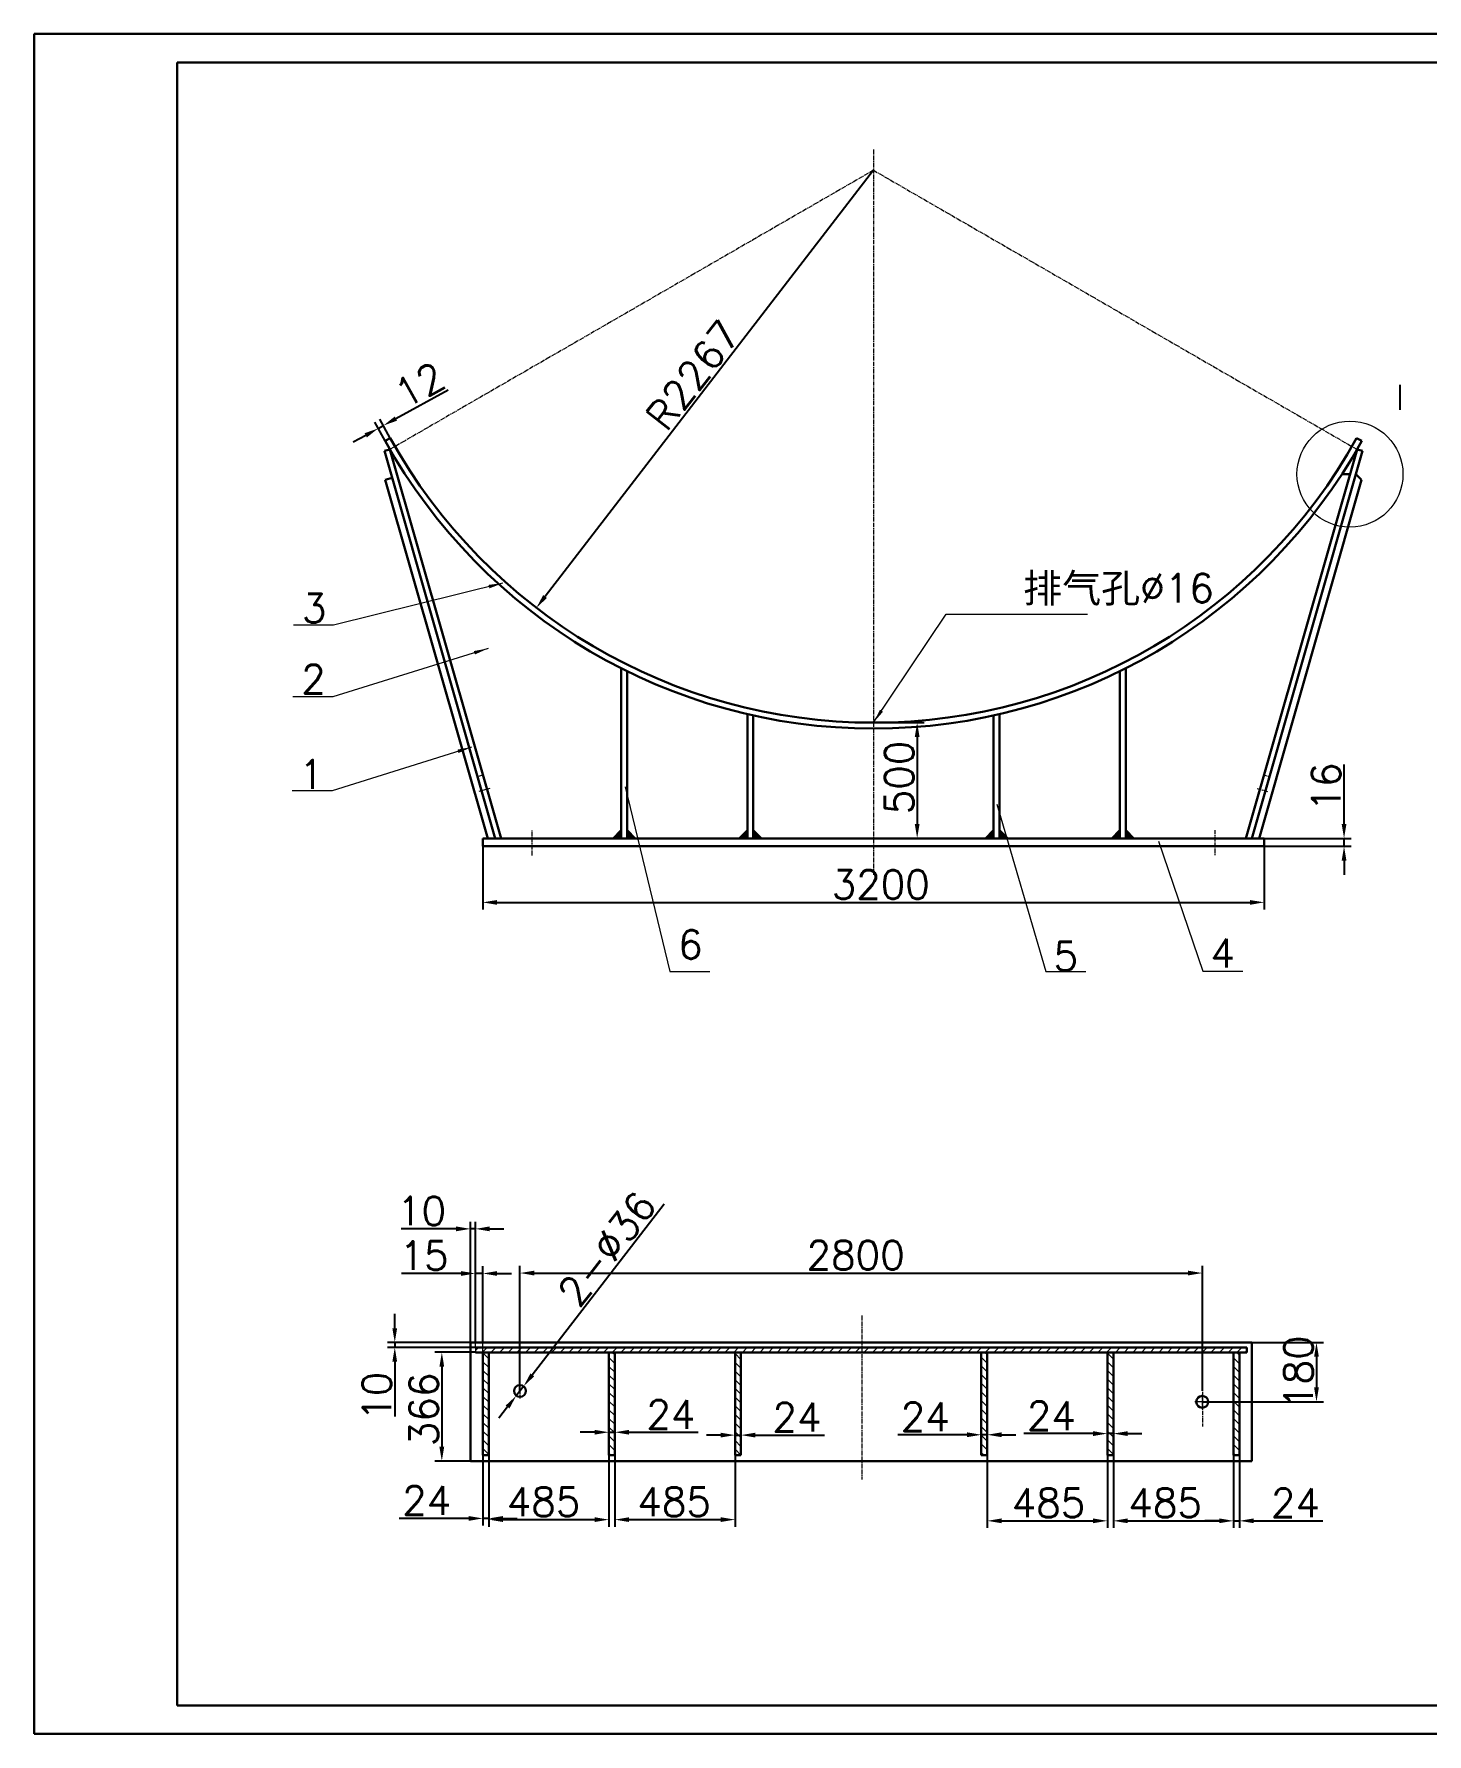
# Model space of a CAD drawing. Header units: millimetres. Extents: x 0 to 6120, y 0 to 841.
# Drawn here: x 5700 to 5943.4, y 0 to 297 of the extents above; entities that cross this region are included whole.
import ezdxf

# ---------------------------------------------------------------- set-up
doc = ezdxf.new("R2010")
doc.units = ezdxf.units.MM
doc.header["$PDSIZE"] = -5
doc.linetypes.add('CENTER2', pattern=[1.125, 0.75, -0.125, 0.125, -0.125])
for name, color, linetype, lineweight in [('尺寸线', 3, 'Continuous', 15), ('文字层', 7, 'Continuous', 15), ('粗实线', 7, 'Continuous', 30), ('细实线', 7, 'Continuous', 15), ('细点划线', 1, 'CENTER2', 18)]:
    doc.layers.add(name, color=color, linetype=linetype, lineweight=lineweight)
doc.styles.get("Standard").update_dxf_attribs({"font": 'txt.shx', "bigfont": 'gbcbig.shx'})
doc.dimstyles.new('ISO-25$0', dxfattribs={"dimtxt": 5, "dimasz": 2.5, "dimexe": 1.25, "dimexo": 0, "dimtad": 1, "dimdec": 0, "dimdsep": 46, "dimtxsty": 'Standard', "dimcen": 2.5, "dimdle": 5, "dimadec": 0, "dimazin": 0, "dimtfac": 1, "dimtdec": 0, "dimtmove": 0, "dimatfit": 2, "dimfxl": 0, "dimtolj": 1, "dimarcsym": 0})
doc.dimstyles.new('ISO-25$3', dxfattribs={"dimtxt": 5, "dimasz": 2.5, "dimexe": 1.25, "dimexo": 0, "dimtad": 1, "dimdec": 0, "dimdsep": 46, "dimtxsty": 'Standard', "dimcen": 2.5, "dimdle": 5, "dimadec": 0, "dimazin": 0, "dimtfac": 1, "dimtdec": 0, "dimtmove": 0, "dimatfit": 2, "dimfxl": 0, "dimtolj": 1, "dimarcsym": 0})
doc.dimstyles.new('ISO-25$4', dxfattribs={"dimtxt": 5, "dimasz": 2.5, "dimexe": 0.5, "dimexo": 0, "dimtad": 1, "dimdec": 0, "dimdsep": 46, "dimtxsty": 'Standard', "dimcen": 2.5, "dimdle": 5, "dimadec": 0, "dimazin": 0, "dimtfac": 1, "dimtdec": 0, "dimtmove": 0, "dimatfit": 2, "dimfxl": 0, "dimtolj": 1, "dimarcsym": 0})

# ---------------------------------------------------------------- blocks, each defined once
blk = doc.blocks.new('*X294')
at = {"layer": '尺寸线'}
for points in [[(5928.46, 158.97), (5929.29, 158.97), (5928.87, 156.47)], [(5928.46, 152.59), (5929.29, 152.59), (5928.87, 155.09)]]:
    blk.add_hatch(color=0, dxfattribs=at).paths.add_polyline_path(points, flags=0)
at = {"layer": '尺寸线', "color": 0, "lineweight": -2}
for p, q in [((5928.87, 158.97), (5928.87, 169.39)), ((5914.92, 156.47), (5930.12, 156.47)), ((5914.92, 155.09), (5930.12, 155.09)), ((5928.87, 155.09), (5928.87, 156.47)), ((5928.87, 152.59), (5928.87, 150.09))]:
    blk.add_line(p, q, dxfattribs=at)
at = {"layer": '尺寸线', "color": 0, "insert": (5925.75, 165.43), "char_height": 5, "width": 22.1429, "attachment_point": 5, "rotation": 90}
blk.add_mtext('16', dxfattribs=at)
blk = doc.blocks.new('*X295')
at = {"layer": '尺寸线'}
blk.add_hatch(color=0, dxfattribs=at).paths.add_polyline_path([(5788.96, 198.98), (5789.62, 198.47), (5787.76, 196.74)], flags=0)
at = {"layer": '尺寸线', "color": 0, "lineweight": -2}
blk.add_line((5846.66, 273.2), (5789.29, 198.72), dxfattribs=at)
at = {"layer": '尺寸线', "color": 0, "insert": (5815.15, 237.41), "char_height": 5, "width": 67.1429, "attachment_point": 5, "rotation": 52.3909}
blk.add_mtext('R2267', dxfattribs=at)
blk = doc.blocks.new('*X296')
at = {"layer": '细实线', "linetype": 'Continuous'}
blk.add_hatch(color=0, dxfattribs=at).paths.add_polyline_path([(5846.66, 176.69), (5847.79, 178.94), (5848.31, 178.59)], flags=0)
at = {"layer": '细实线', "color": 0, "linetype": 'Continuous'}
for p, q in [((5846.66, 176.69), (5859.37, 195.66)), ((5859.37, 195.66), (5884.05, 195.66))]:
    blk.add_line(p, q, dxfattribs=at)
at = {"layer": '细实线', "color": 0}
blk.add_line((5884.05, 195.66), (5884.05, 195.66), dxfattribs=at)
blk = doc.blocks.new('*X297')
at = {"layer": '尺寸线'}
for points in [[(5780.9, 145.7), (5780.9, 144.87), (5778.4, 145.29)], [(5912.42, 145.7), (5912.42, 144.87), (5914.92, 145.29)]]:
    blk.add_hatch(color=0, dxfattribs=at).paths.add_polyline_path(points, flags=0)
at = {"layer": '尺寸线', "color": 0, "lineweight": -2}
for p, q in [((5778.4, 155.09), (5778.4, 144.04)), ((5914.92, 155.09), (5914.92, 144.04)), ((5780.9, 145.29), (5912.42, 145.29))]:
    blk.add_line(p, q, dxfattribs=at)
at = {"layer": '尺寸线', "color": 0, "insert": (5847.93, 148.41), "char_height": 5, "width": 52.8571, "attachment_point": 5}
blk.add_mtext('3200', dxfattribs=at)
blk = doc.blocks.new('*X298')
at = {"layer": '尺寸线'}
for points in [[(5763.02, 230.17), (5763.43, 229.44), (5761.04, 228.6)], [(5757.74, 227.25), (5758.15, 226.52), (5760.13, 228.09)]]:
    blk.add_hatch(color=0, dxfattribs=at).paths.add_polyline_path(points, flags=0)
at = {"layer": '尺寸线', "color": 0, "lineweight": -2}
for p, q in [((5763.23, 229.81), (5772.34, 234.86)), ((5761.35, 225.9), (5759.53, 229.19)), ((5762.25, 226.41), (5760.43, 229.69)), ((5757.95, 226.88), (5755.76, 225.67)), ((5760.13, 228.09), (5761.04, 228.6))]:
    blk.add_line(p, q, dxfattribs=at)
at = {"layer": '尺寸线', "color": 0, "insert": (5767.36, 235.67), "char_height": 5, "width": 22.1429, "attachment_point": 5, "rotation": 29}
blk.add_mtext('12', dxfattribs=at)
blk = doc.blocks.new('*X299')
at = {"layer": '细实线', "linetype": 'Continuous'}
blk.add_hatch(color=0, dxfattribs=at).paths.add_polyline_path([(5779.33, 189.65), (5777.04, 188.6), (5776.85, 189.2)], flags=0)
at = {"layer": '细实线', "color": 0, "linetype": 'Continuous'}
for p, q in [((5779.33, 189.65), (5752.21, 181.18)), ((5752.21, 181.18), (5745.21, 181.18))]:
    blk.add_line(p, q, dxfattribs=at)
at = {"layer": '细实线', "color": 0}
blk.add_line((5745.21, 181.18), (5745.21, 181.18), dxfattribs=at)
blk = doc.blocks.new('*X300')
at = {"layer": '细实线', "linetype": 'Continuous'}
blk.add_hatch(color=0, dxfattribs=at).paths.add_polyline_path([(5781.92, 201.06), (5779.56, 200.15), (5779.41, 200.76)], flags=0)
at = {"layer": '细实线', "color": 0, "linetype": 'Continuous'}
for p, q in [((5781.92, 201.06), (5752.33, 193.72)), ((5752.33, 193.72), (5745.33, 193.72))]:
    blk.add_line(p, q, dxfattribs=at)
at = {"layer": '细实线', "color": 0}
blk.add_line((5745.33, 193.72), (5745.33, 193.72), dxfattribs=at)
blk = doc.blocks.new('*X301')
at = {"layer": '细实线', "linetype": 'Continuous'}
blk.add_hatch(color=0, dxfattribs=at).paths.add_polyline_path([(5776.46, 172.43), (5774.17, 171.38), (5773.98, 171.98)], flags=0)
at = {"layer": '细实线', "color": 0, "linetype": 'Continuous'}
for p, q in [((5776.46, 172.43), (5752.09, 164.8)), ((5752.09, 164.8), (5745.09, 164.8))]:
    blk.add_line(p, q, dxfattribs=at)
at = {"layer": '细实线', "color": 0}
blk.add_line((5745.09, 164.8), (5745.09, 164.8), dxfattribs=at)
blk = doc.blocks.new('*X302')
at = {"layer": '尺寸线'}
for points in [[(5853.88, 174.19), (5854.71, 174.19), (5854.29, 176.69)], [(5853.88, 158.97), (5854.71, 158.97), (5854.29, 156.47)]]:
    blk.add_hatch(color=0, dxfattribs=at).paths.add_polyline_path(points, flags=0)
at = {"layer": '尺寸线', "color": 0, "lineweight": -2}
for p, q in [((5846.66, 176.69), (5855.54, 176.69)), ((5854.29, 174.19), (5854.29, 158.97)), ((5846.66, 156.47), (5855.54, 156.47))]:
    blk.add_line(p, q, dxfattribs=at)
at = {"layer": '尺寸线', "color": 0, "insert": (5851.17, 167.11), "char_height": 5, "width": 38.5714, "attachment_point": 5, "rotation": 90}
blk.add_mtext('500', dxfattribs=at)
blk = doc.blocks.new('*X303')
at = {"layer": '细实线'}
for p, q in [((5803.29, 165.45), (5811.06, 133.24)), ((5811.06, 133.24), (5818.06, 133.24))]:
    blk.add_line(p, q, dxfattribs=at)
blk = doc.blocks.new('*X304')
at = {"layer": '细实线'}
for p, q in [((5868.21, 162.45), (5876.75, 133.24)), ((5876.75, 133.24), (5883.75, 133.24))]:
    blk.add_line(p, q, dxfattribs=at)
blk = doc.blocks.new('*X305')
at = {"layer": '细实线'}
for p, q in [((5896.45, 155.99), (5904.18, 133.29)), ((5904.18, 133.29), (5911.18, 133.29))]:
    blk.add_line(p, q, dxfattribs=at)
blk = doc.blocks.new('*X308')
at = {"layer": '尺寸线'}
for points in [[(5891.07, 37.66), (5891.07, 36.83), (5888.57, 37.24)], [(5907.06, 37.66), (5907.06, 36.83), (5909.56, 37.24)]]:
    blk.add_hatch(color=0, dxfattribs=at).paths.add_polyline_path(points, flags=0)
at = {"layer": '尺寸线', "color": 0, "lineweight": -2}
for p, q in [((5888.57, 48.7), (5888.57, 35.99)), ((5909.56, 49.04), (5909.56, 35.99)), ((5891.07, 37.24), (5907.06, 37.24))]:
    blk.add_line(p, q, dxfattribs=at)
at = {"layer": '尺寸线', "color": 0, "insert": (5897.61, 40.37), "char_height": 5, "width": 38.5714, "attachment_point": 5}
blk.add_mtext('485', dxfattribs=at)
blk = doc.blocks.new('*X309')
at = {"layer": '尺寸线'}
for points in [[(5770.83, 64.18), (5771.66, 64.18), (5771.25, 66.68)], [(5770.83, 50.17), (5771.66, 50.17), (5771.25, 47.67)]]:
    blk.add_hatch(color=0, dxfattribs=at).paths.add_polyline_path(points, flags=0)
at = {"layer": '尺寸线', "color": 0, "lineweight": -2}
for p, q in [((5777.11, 66.68), (5770, 66.68)), ((5771.25, 64.18), (5771.25, 50.17)), ((5776.25, 47.67), (5770, 47.67))]:
    blk.add_line(p, q, dxfattribs=at)
at = {"layer": '尺寸线', "color": 0, "insert": (5768.12, 56.71), "char_height": 5, "width": 38.5714, "attachment_point": 5, "rotation": 90}
blk.add_mtext('366', dxfattribs=at)
blk = doc.blocks.new('*X310')
at = {"layer": '尺寸线'}
for points in [[(5869.03, 37.66), (5869.03, 36.83), (5866.53, 37.24)], [(5885.03, 37.66), (5885.03, 36.83), (5887.53, 37.24)]]:
    blk.add_hatch(color=0, dxfattribs=at).paths.add_polyline_path(points, flags=0)
at = {"layer": '尺寸线', "color": 0, "lineweight": -2}
for p, q in [((5866.53, 52.67), (5866.53, 35.99)), ((5887.53, 51.37), (5887.53, 35.99)), ((5869.03, 37.24), (5885.03, 37.24))]:
    blk.add_line(p, q, dxfattribs=at)
at = {"layer": '尺寸线', "color": 0, "insert": (5877.23, 40.37), "char_height": 5, "width": 38.5714, "attachment_point": 5}
blk.add_mtext('485', dxfattribs=at)
blk = doc.blocks.new('*X311')
at = {"layer": '尺寸线'}
for points in [[(5775.91, 38.08), (5775.91, 37.24), (5778.41, 37.66)], [(5781.94, 38.08), (5781.94, 37.24), (5779.44, 37.66)]]:
    blk.add_hatch(color=0, dxfattribs=at).paths.add_polyline_path(points, flags=0)
at = {"layer": '尺寸线', "color": 0, "lineweight": -2}
for p, q in [((5778.41, 48.7), (5778.41, 36.41)), ((5779.44, 48.7), (5779.44, 36.41)), ((5775.91, 37.66), (5763.82, 37.66)), ((5779.44, 37.66), (5778.41, 37.66)), ((5781.94, 37.66), (5784.44, 37.66))]:
    blk.add_line(p, q, dxfattribs=at)
at = {"layer": '尺寸线', "color": 0, "insert": (5768.61, 40.79), "char_height": 5, "width": 25, "attachment_point": 5}
blk.add_mtext('24', dxfattribs=at)
blk = doc.blocks.new('*X312')
at = {"layer": '尺寸线'}
for points in [[(5781.94, 37.87), (5781.94, 37.04), (5779.44, 37.45)], [(5797.94, 37.87), (5797.94, 37.04), (5800.44, 37.45)]]:
    blk.add_hatch(color=0, dxfattribs=at).paths.add_polyline_path(points, flags=0)
at = {"layer": '尺寸线', "color": 0, "lineweight": -2}
for p, q in [((5779.44, 48.7), (5779.44, 36.2)), ((5800.44, 48.7), (5800.44, 36.2)), ((5781.94, 37.45), (5797.94, 37.45))]:
    blk.add_line(p, q, dxfattribs=at)
at = {"layer": '尺寸线', "color": 0, "insert": (5789.02, 40.58), "char_height": 5, "width": 38.5714, "attachment_point": 5}
blk.add_mtext('485', dxfattribs=at)
blk = doc.blocks.new('*X313')
at = {"layer": '尺寸线'}
for points in [[(5797.94, 53.13), (5797.94, 52.3), (5800.44, 52.72)], [(5803.97, 53.13), (5803.97, 52.3), (5801.47, 52.72)]]:
    blk.add_hatch(color=0, dxfattribs=at).paths.add_polyline_path(points, flags=0)
at = {"layer": '尺寸线', "color": 0, "lineweight": -2}
for p, q in [((5800.44, 48.7), (5800.44, 53.97)), ((5801.47, 48.7), (5801.47, 53.97)), ((5797.94, 52.72), (5795.44, 52.72)), ((5800.44, 52.72), (5801.47, 52.72)), ((5803.97, 52.72), (5816.06, 52.72))]:
    blk.add_line(p, q, dxfattribs=at)
at = {"layer": '尺寸线', "color": 0, "insert": (5811.27, 55.84), "char_height": 5, "width": 25, "attachment_point": 5}
blk.add_mtext('24', dxfattribs=at)
blk = doc.blocks.new('*X314')
at = {"layer": '尺寸线'}
for points in [[(5803.97, 37.87), (5803.97, 37.04), (5801.47, 37.45)], [(5819.97, 37.87), (5819.97, 37.04), (5822.47, 37.45)]]:
    blk.add_hatch(color=0, dxfattribs=at).paths.add_polyline_path(points, flags=0)
at = {"layer": '尺寸线', "color": 0, "lineweight": -2}
for p, q in [((5801.47, 48.89), (5801.47, 36.2)), ((5822.47, 48.7), (5822.47, 36.2)), ((5803.97, 37.45), (5819.97, 37.45))]:
    blk.add_line(p, q, dxfattribs=at)
at = {"layer": '尺寸线', "color": 0, "insert": (5811.83, 40.58), "char_height": 5, "width": 38.5714, "attachment_point": 5}
blk.add_mtext('485', dxfattribs=at)
blk = doc.blocks.new('*X315')
at = {"layer": '尺寸线'}
for points in [[(5863, 52.7), (5863, 51.86), (5865.5, 52.28)], [(5869.03, 52.7), (5869.03, 51.86), (5866.53, 52.28)]]:
    blk.add_hatch(color=0, dxfattribs=at).paths.add_polyline_path(points, flags=0)
at = {"layer": '尺寸线', "color": 0, "lineweight": -2}
for p, q in [((5865.5, 48.7), (5865.5, 53.53)), ((5866.53, 48.7), (5866.53, 53.53)), ((5863, 52.28), (5850.91, 52.28)), ((5866.53, 52.28), (5865.5, 52.28)), ((5869.03, 52.28), (5871.53, 52.28))]:
    blk.add_line(p, q, dxfattribs=at)
at = {"layer": '尺寸线', "color": 0, "insert": (5855.71, 55.41), "char_height": 5, "width": 25, "attachment_point": 5}
blk.add_mtext('24', dxfattribs=at)
blk = doc.blocks.new('*X316')
at = {"layer": '尺寸线'}
for points in [[(5885.03, 52.9), (5885.03, 52.06), (5887.53, 52.48)], [(5891.07, 52.9), (5891.07, 52.06), (5888.57, 52.48)]]:
    blk.add_hatch(color=0, dxfattribs=at).paths.add_polyline_path(points, flags=0)
at = {"layer": '尺寸线', "color": 0, "lineweight": -2}
for p, q in [((5887.53, 48.7), (5887.53, 53.73)), ((5888.57, 48.7), (5888.57, 53.73)), ((5885.03, 52.48), (5872.95, 52.48)), ((5888.57, 52.48), (5887.53, 52.48)), ((5891.07, 52.48), (5893.57, 52.48))]:
    blk.add_line(p, q, dxfattribs=at)
at = {"layer": '尺寸线', "color": 0, "insert": (5877.74, 55.6), "char_height": 5, "width": 25, "attachment_point": 5}
blk.add_mtext('24', dxfattribs=at)
blk = doc.blocks.new('*X317')
at = {"layer": '尺寸线'}
for points in [[(5907.06, 37.66), (5907.06, 36.83), (5909.56, 37.24)], [(5913.1, 37.66), (5913.1, 36.83), (5910.6, 37.24)]]:
    blk.add_hatch(color=0, dxfattribs=at).paths.add_polyline_path(points, flags=0)
at = {"layer": '尺寸线', "color": 0, "lineweight": -2}
for p, q in [((5909.56, 48.7), (5909.56, 35.99)), ((5910.6, 48.7), (5910.6, 35.99)), ((5907.06, 37.24), (5904.56, 37.24)), ((5909.56, 37.24), (5910.6, 37.24)), ((5913.1, 37.24), (5925.18, 37.24))]:
    blk.add_line(p, q, dxfattribs=at)
at = {"layer": '尺寸线', "color": 0, "insert": (5920.39, 40.37), "char_height": 5, "width": 25, "attachment_point": 5}
blk.add_mtext('24', dxfattribs=at)
blk = doc.blocks.new('*X318')
at = {"layer": '尺寸线'}
for points in [[(5923.64, 65.9), (5924.47, 65.9), (5924.05, 68.4)], [(5923.64, 60.54), (5924.47, 60.54), (5924.05, 58.04)]]:
    blk.add_hatch(color=0, dxfattribs=at).paths.add_polyline_path(points, flags=0)
at = {"layer": '尺寸线', "color": 0, "lineweight": -2}
for p, q in [((5912.76, 68.4), (5925.3, 68.4)), ((5924.05, 65.9), (5924.05, 60.54)), ((5904.12, 58.04), (5925.3, 58.04))]:
    blk.add_line(p, q, dxfattribs=at)
at = {"layer": '尺寸线', "color": 0, "insert": (5920.93, 63.22), "char_height": 5, "width": 36.4286, "attachment_point": 5, "rotation": 90}
blk.add_mtext('180', dxfattribs=at)
blk = doc.blocks.new('*X319')
at = {"layer": '尺寸线'}
for points in [[(5819.97, 52.63), (5819.97, 51.8), (5822.47, 52.22)], [(5826.01, 52.63), (5826.01, 51.8), (5823.51, 52.22)]]:
    blk.add_hatch(color=0, dxfattribs=at).paths.add_polyline_path(points, flags=0)
at = {"layer": '尺寸线', "color": 0, "lineweight": -2}
for p, q in [((5822.47, 48.7), (5822.47, 53.47)), ((5823.51, 48.7), (5823.51, 53.47)), ((5819.97, 52.22), (5817.47, 52.22)), ((5822.47, 52.22), (5823.51, 52.22)), ((5826.01, 52.22), (5838.09, 52.22))]:
    blk.add_line(p, q, dxfattribs=at)
at = {"layer": '尺寸线', "color": 0, "insert": (5833.3, 55.34), "char_height": 5, "width": 25, "attachment_point": 5}
blk.add_mtext('24', dxfattribs=at)
blk = doc.blocks.new('*X320')
at = {"layer": '尺寸线'}
for points in [[(5787.39, 80.94), (5787.39, 80.11), (5784.89, 80.53)], [(5901.62, 80.94), (5901.62, 80.11), (5904.12, 80.53)]]:
    blk.add_hatch(color=0, dxfattribs=at).paths.add_polyline_path(points, flags=0)
at = {"layer": '尺寸线', "color": 0, "lineweight": -2}
for p, q in [((5784.89, 59.96), (5784.89, 81.78)), ((5787.39, 80.53), (5901.62, 80.53)), ((5904.12, 59.96), (5904.12, 81.78))]:
    blk.add_line(p, q, dxfattribs=at)
at = {"layer": '尺寸线', "color": 0, "insert": (5843.54, 83.65), "char_height": 5, "width": 52.8571, "attachment_point": 5}
blk.add_mtext('2800', dxfattribs=at)
blk = doc.blocks.new('*X321')
at = {"layer": '尺寸线'}
for points in [[(5762.61, 70.9), (5763.44, 70.9), (5763.03, 68.4)], [(5762.61, 65.04), (5763.44, 65.04), (5763.03, 67.54)]]:
    blk.add_hatch(color=0, dxfattribs=at).paths.add_polyline_path(points, flags=0)
at = {"layer": '尺寸线', "color": 0, "lineweight": -2}
for p, q in [((5763.03, 70.9), (5763.03, 73.4)), ((5777.11, 68.4), (5761.78, 68.4)), ((5763.03, 68.4), (5763.03, 67.54)), ((5777.11, 67.54), (5761.78, 67.54)), ((5763.03, 65.04), (5763.03, 55.46))]:
    blk.add_line(p, q, dxfattribs=at)
at = {"layer": '尺寸线', "color": 0, "insert": (5759.9, 59), "char_height": 5, "width": 22.1429, "attachment_point": 5, "rotation": 90}
blk.add_mtext('10', dxfattribs=at)
blk = doc.blocks.new('*X322')
at = {"layer": '尺寸线'}
for points in [[(5773.75, 88.67), (5773.75, 87.83), (5776.25, 88.25)], [(5779.61, 88.67), (5779.61, 87.83), (5777.11, 88.25)]]:
    blk.add_hatch(color=0, dxfattribs=at).paths.add_polyline_path(points, flags=0)
at = {"layer": '尺寸线', "color": 0, "lineweight": -2}
for p, q in [((5776.25, 68.4), (5776.25, 89.5)), ((5777.11, 68.4), (5777.11, 89.5)), ((5773.75, 88.25), (5764.16, 88.25)), ((5777.11, 88.25), (5776.25, 88.25)), ((5779.61, 88.25), (5782.11, 88.25))]:
    blk.add_line(p, q, dxfattribs=at)
at = {"layer": '尺寸线', "color": 0, "insert": (5767.7, 91.37), "char_height": 5, "width": 22.1429, "attachment_point": 5}
blk.add_mtext('10', dxfattribs=at)
blk = doc.blocks.new('*X323')
at = {"layer": '尺寸线'}
for points in [[(5774.61, 80.87), (5774.61, 80.04), (5777.11, 80.46)], [(5780.91, 80.87), (5780.91, 80.04), (5778.41, 80.46)]]:
    blk.add_hatch(color=0, dxfattribs=at).paths.add_polyline_path(points, flags=0)
at = {"layer": '尺寸线', "color": 0, "lineweight": -2}
for p, q in [((5774.61, 80.46), (5764.19, 80.46)), ((5777.11, 68.4), (5777.11, 81.71)), ((5778.41, 80.46), (5777.11, 80.46)), ((5778.41, 68.4), (5778.41, 81.71)), ((5780.91, 80.46), (5783.41, 80.46))]:
    blk.add_line(p, q, dxfattribs=at)
at = {"layer": '尺寸线', "color": 0, "insert": (5768.15, 83.58), "char_height": 5, "width": 22.1429, "attachment_point": 5}
blk.add_mtext('15', dxfattribs=at)
blk = doc.blocks.new('*X324')
at = {"layer": '尺寸线'}
for points in [[(5786.73, 62.99), (5787.39, 62.48), (5785.53, 60.75)], [(5782.41, 57.39), (5783.07, 56.88), (5784.26, 59.11)]]:
    blk.add_hatch(color=0, dxfattribs=at).paths.add_polyline_path(points, flags=0)
at = {"layer": '尺寸线', "color": 0, "lineweight": -2}
for p, q in [((5787.06, 62.73), (5810.09, 92.62)), ((5784.26, 59.11), (5785.53, 60.75)), ((5782.74, 57.13), (5781.21, 55.15))]:
    blk.add_line(p, q, dxfattribs=at)
at = {"layer": '尺寸线', "color": 0, "insert": (5800.11, 84.79), "char_height": 5, "width": 70.7143, "attachment_point": 5, "rotation": 52.3707}
blk.add_mtext('2-%%C36', dxfattribs=at)

msp = doc.modelspace()

# ---------------------------------------------------------------- hatches: boundary and pattern name
at = {"layer": '细实线'}
for points in [[(5801.06939, 156.46943), (5802.59674, 156.46943), (5802.59674, 157.99678)], [(5803.63354, 157.99678), (5803.63354, 156.46943), (5805.16089, 156.46943)], [(5823.10139, 156.46943), (5824.62874, 156.46943), (5824.62874, 157.99678)], [(5825.66554, 157.99678), (5825.66554, 156.46943), (5827.19289, 156.46943)], [(5866.12859, 156.46943), (5867.65594, 156.46943), (5867.65594, 157.99678)], [(5868.69274, 157.99678), (5868.69274, 156.46943), (5870.22009, 156.46943)], [(5888.16059, 156.46943), (5889.68794, 156.46943), (5889.68794, 157.99678)], [(5890.72474, 157.99678), (5890.72474, 156.46943), (5892.25209, 156.46943)]]:
    msp.add_hatch(color=256, dxfattribs=at).paths.add_polyline_path(points, flags=0)
h = msp.add_hatch(dxfattribs=at)
h.set_pattern_fill('ANSI31', color=256, scale=0.3375, style=0)
h.paths.add_polyline_path([(5778.40556, 67.54011), (5777.10956, 67.54011), (5777.10956, 66.67611), (5778.40556, 66.67611)], flags=0)
h = msp.add_hatch(dxfattribs=at)
h.set_pattern_fill('ANSI31', color=256, scale=0.3375, style=0)
h.paths.add_polyline_path([(5791.55877, 67.54011), (5778.40556, 67.54011), (5778.40556, 66.67611), (5791.55877, 66.67611)], flags=0)
h = msp.add_hatch(dxfattribs=at)
h.set_pattern_fill('ANSI31', color=256, scale=0.3375, angle=270, style=0)
h.paths.add_polyline_path([(5779.44236, 66.67611), (5778.40556, 66.67611), (5778.40556, 48.70491), (5779.44236, 48.70491)], flags=0)
h = msp.add_hatch(dxfattribs=at)
h.set_pattern_fill('ANSI31', color=256, scale=0.3375, style=0)
h.paths.add_polyline_path([(5812.45514, 67.54011), (5791.55877, 67.54011), (5791.55877, 66.67611), (5812.45514, 66.67611)], flags=0)
h = msp.add_hatch(dxfattribs=at)
h.set_pattern_fill('ANSI31', color=256, scale=0.3375, angle=270, style=0)
h.paths.add_polyline_path([(5801.47436, 66.67611), (5800.43756, 66.67611), (5800.43756, 48.70491), (5801.47436, 48.70491)], flags=0)
h = msp.add_hatch(dxfattribs=at)
h.set_pattern_fill('ANSI31', color=256, scale=0.3375, style=0)
h.paths.add_polyline_path([(5831.33016, 67.54011), (5812.45514, 67.54011), (5812.45514, 66.67611), (5831.33016, 66.67611)], flags=0)
h = msp.add_hatch(dxfattribs=at)
h.set_pattern_fill('ANSI31', color=256, scale=0.3375, angle=270, style=0)
h.paths.add_polyline_path([(5823.50636, 66.67611), (5822.46956, 66.67611), (5822.46956, 48.70491), (5823.50636, 48.70491)], flags=0)
h = msp.add_hatch(dxfattribs=at)
h.set_pattern_fill('ANSI31', color=256, scale=0.3375, style=0)
h.paths.add_polyline_path([(5844.62248, 67.54011), (5831.33016, 67.54011), (5831.33016, 66.67611), (5844.62248, 66.67611)], flags=0)
h = msp.add_hatch(dxfattribs=at)
h.set_pattern_fill('ANSI31', color=256, scale=0.3375, style=0)
h.paths.add_polyline_path([(5864.24997, 67.54011), (5844.62248, 67.54011), (5844.62248, 66.67611), (5864.24997, 66.67611)], flags=0)
h = msp.add_hatch(dxfattribs=at)
h.set_pattern_fill('ANSI31', color=256, scale=0.3375, style=0)
h.paths.add_polyline_path([(5882.97311, 67.54011), (5864.24997, 67.54011), (5864.24997, 66.67611), (5882.97311, 66.67611)], flags=0)
h = msp.add_hatch(dxfattribs=at)
h.set_pattern_fill('ANSI31', color=256, scale=0.3375, angle=270, style=0)
h.paths.add_polyline_path([(5866.53356, 66.67611), (5865.49676, 66.67611), (5865.49676, 48.70491), (5866.53356, 48.70491)], flags=0)
h = msp.add_hatch(dxfattribs=at)
h.set_pattern_fill('ANSI31', color=256, scale=0.3375, style=0)
h.paths.add_polyline_path([(5901.4905, 67.54011), (5882.97311, 67.54011), (5882.97311, 66.67611), (5901.4905, 66.67611)], flags=0)
h = msp.add_hatch(dxfattribs=at)
h.set_pattern_fill('ANSI31', color=256, scale=0.3375, angle=270, style=0)
h.paths.add_polyline_path([(5888.56556, 66.67611), (5887.52876, 66.67611), (5887.52876, 48.70491), (5888.56556, 48.70491)], flags=0)
h = msp.add_hatch(dxfattribs=at)
h.set_pattern_fill('ANSI31', color=256, scale=0.3375, style=0)
h.paths.add_polyline_path([(5911.89356, 67.54011), (5901.4905, 67.54011), (5901.4905, 66.67611), (5911.89356, 66.67611)], flags=0)
h = msp.add_hatch(dxfattribs=at)
h.set_pattern_fill('ANSI31', color=256, scale=0.3375, angle=270, style=0)
h.paths.add_polyline_path([(5910.59756, 66.67611), (5909.56076, 66.67611), (5909.56076, 48.70491), (5910.59756, 48.70491)], flags=0)

# ---------------------------------------------------------------- linework, layer by layer
at = {"layer": '粗实线'}
for p, q in [((5700, 297), (5700, 0)), ((6120, 297), (5700, 297)), ((5725, 292), (5725, 5)), ((6115, 292), (5725, 292)), ((5761.34544, 225.90479), (5762.25225, 226.40744)), ((5931.06924, 226.40744), (5931.97605, 225.90479)), ((5761.22524, 224.14913), (5762.18378, 224.42303)), ((5761.22524, 224.14913), (5780.56474, 156.46943)), ((5781.60154, 156.46943), (5762.18378, 224.42303)), ((5931.13771, 224.42303), (5911.71994, 156.46943)), ((5932.09624, 224.14913), (5912.75674, 156.46943)), ((5931.13771, 224.42303), (5932.09624, 224.14913)), ((5929.90327, 220.10303), (5928.49166, 220.10303)), ((5930.94007, 220.10303), (5931.94804, 219.09506)), ((5761.37345, 219.09506), (5762.57161, 219.43744)), ((5761.37345, 219.09506), (5779.26874, 156.46943)), ((5931.94804, 219.09506), (5914.05274, 156.46943)), ((5802.59674, 156.46943), (5802.59674, 186.16993)), ((5803.63354, 156.46943), (5803.63354, 185.65268)), ((5889.68794, 156.46943), (5889.68794, 185.65268)), ((5890.72474, 156.46943), (5890.72474, 186.16993)), ((5824.62874, 156.46943), (5824.62874, 178.17091)), ((5825.66554, 156.46943), (5825.66554, 177.93647)), ((5867.65594, 156.46943), (5867.65594, 177.93647)), ((5868.69274, 156.46943), (5868.69274, 178.17091)), ((5778.40474, 156.46943), (5914.91674, 156.46943)), ((5778.40474, 155.08703), (5778.40474, 156.46943)), ((5778.40474, 155.08703), (5914.91674, 155.08703)), ((5914.91674, 156.46943), (5914.91674, 155.08703)), ((5776.24556, 68.40411), (5776.24556, 47.66811)), ((5912.75756, 68.40411), (5776.24556, 68.40411)), ((5912.75756, 47.66811), (5912.75756, 68.40411)), ((5911.89356, 67.54011), (5777.10956, 67.54011)), ((5911.89356, 66.67611), (5777.10956, 66.67611)), ((5778.40556, 66.67611), (5778.40556, 48.70491)), ((5779.44236, 66.67611), (5779.44236, 48.70491)), ((5800.43756, 66.67611), (5800.43756, 48.70491)), ((5801.47436, 66.67611), (5801.47436, 48.70491)), ((5822.46956, 66.67611), (5822.46956, 48.70491)), ((5823.50636, 66.67611), (5823.50636, 48.70491)), ((5865.49676, 48.70491), (5865.49676, 66.67611)), ((5866.53356, 48.70491), (5866.53356, 66.67611)), ((5887.52876, 48.70491), (5887.52876, 66.67611)), ((5888.56556, 48.70491), (5888.56556, 66.67611)), ((5909.56076, 48.70491), (5909.56076, 66.67611)), ((5910.59756, 48.70491), (5910.59756, 66.67611)), ((5911.89356, 66.67611), (5911.89356, 67.54011)), ((5912.75756, 47.66811), (5776.24556, 47.66811)), ((5778.40556, 48.70491), (5779.44236, 48.70491)), ((5801.47436, 48.70491), (5800.43756, 48.70491)), ((5823.50636, 48.70491), (5822.46956, 48.70491)), ((5866.53356, 48.70491), (5865.49676, 48.70491)), ((5888.56556, 48.70491), (5887.52876, 48.70491)), ((5910.59756, 48.70491), (5909.56076, 48.70491)), ((5725, 5), (6115, 5)), ((5700, 0), (6120, 0))]:
    msp.add_line(p, q, dxfattribs=at)
for centre in [(5784.89596, 59.93172), (5904.0943, 58.03019)]:
    msp.add_circle(centre, 1.0368, dxfattribs=at)
for radius in [97.5456, 96.5088]:
    msp.add_arc((5846.66074, 273.19583), radius, 209, 331, dxfattribs=at)
msp.add_point((5931.13771, 224.42303), dxfattribs=at)
at = {"layer": '细实线'}
for p, q in [((5762.18378, 224.42303), (5781.60154, 156.46943)), ((5778.58209, 167.58446), (5777.41584, 167.2512)), ((5779.62868, 165.18777), (5777.71161, 164.63997)), ((5802.59674, 157.99678), (5801.06939, 156.46943)), ((5805.16089, 156.46943), (5803.63354, 157.99678)), ((5824.62874, 157.99678), (5823.10139, 156.46943)), ((5827.19289, 156.46943), (5825.66554, 157.99678)), ((5867.65594, 157.99678), (5866.12859, 156.46943)), ((5870.22009, 156.46943), (5868.69274, 157.99678)), ((5889.68794, 157.99678), (5888.16059, 156.46943)), ((5892.25209, 156.46943), (5890.72474, 157.99678)), ((5776.24556, 68.40411), (5776.24556, 72.74348)), ((5777.10956, 67.54011), (5777.10956, 72.74348)), ((5777.10956, 67.54011), (5777.10956, 72.74348)), ((5778.40556, 66.67611), (5778.40556, 72.74348)), ((5775.70556, 68.40411), (5770.05979, 68.40411)), ((5776.56956, 67.54011), (5770.05979, 67.54011)), ((5777.10956, 67.54011), (5777.10956, 66.67611))]:
    msp.add_line(p, q, dxfattribs=at)
msp.add_circle((5929.90327, 220.10303), 9.2589, dxfattribs=at)
at = {"layer": '细点划线'}
for p, q in [((5846.66074, 276.81763), (5846.66074, 150.11857)), ((5846.66074, 273.19583), (5762.18378, 224.42303)), ((5846.66074, 273.19583), (5931.13771, 224.42303)), ((5914.7394, 167.58446), (5915.90565, 167.2512)), ((5913.69281, 165.18777), (5915.60988, 164.63997)), ((5787.04474, 153.48416), (5787.04474, 157.93371)), ((5906.27674, 157.93371), (5906.27674, 153.48416)), ((5844.62248, 73.10709), (5844.62248, 44.44409)), ((5784.89596, 61.22772), (5784.89596, 58.63572)), ((5904.11756, 62.05212), (5904.11756, 53.69934)), ((5905.3903, 58.03019), (5902.7983, 58.03019)), ((5905.41356, 58.03611), (5902.82156, 58.03611)), ((5904.0943, 59.32619), (5904.0943, 56.73419))]:
    msp.add_line(p, q, dxfattribs=at)

# ---------------------------------------------------------------- block references
at = {"layer": '细实线'}
for name in ['*X300', '*X296', '*X299', '*X301', '*X303', '*X304', '*X305']:
    msp.add_blockref(name, (0, 0), dxfattribs=at)

# ---------------------------------------------------------------- texts
at = {"layer": '文字层', "char_height": 5, "attachment_point": 5}
for s, insert, width in [('Ⅰ', (5938.66977, 233.35408), 16.0305445), ('{\\fsimsun|b0|i0|c91|p0;排气孔}%%C16', (5889.45215, 199.90379), 55.8321339), ('3', (5748.96039, 196.67636), 7.2528791), ('2', (5748.82212, 184.30927), 7.2299476), ('1', (5748.46235, 167.6458), 6.7541417), ('6', (5814.67142, 137.93657), 7.2244368), ('5', (5880.25555, 135.88435), 7.0016629), ('4', (5907.67253, 136.40457), 6.9808742)]:
    msp.add_mtext(s, dxfattribs=dict(at, insert=insert, width=width))

# ---------------------------------------------------------------- dimensions: what is measured, and where the dimension line sits
at = {"layer": '尺寸线'}
dim = msp.add_radius_dim(center=(5846.66074, 273.19583), mpoint=(5787.76425, 196.74224), text='R2267', dimstyle='ISO-25$4', override={"dimpost": 'R<>', "dimsah": 1}, dxfattribs=at)
dim.commit()
dim.dimension.update_dxf_attribs({"geometry": '*X295', "text_midpoint": (5817.62443, 235.50377), "dimtype": 164})
for base, p1, p2, angle, text, picture, middle in [((5760.13237, 228.09322), (5762.25225, 226.40744), (5761.34544, 225.90479), 209, '12', '*X298', (5768.87431, 232.93896)), ((5854.29377, 156.46943), (5846.66074, 176.68703), (5846.66074, 156.46943), 90, '500', '*X302', (5854.29377, 167.10559)), ((5928.87465, 156.46943), (5914.91674, 155.08703), (5914.91674, 156.46943), 90, '16', '*X294', (5928.87465, 165.42777)), ((5777.10956, 80.456), (5778.40556, 68.40411), (5777.10956, 68.40411), 180, '15', '*X323', (5768.15123, 80.456)), ((5924.05343, 58.03611), (5912.75756, 68.40411), (5904.11756, 58.03611), 90, '180', '*X318', (5924.05343, 63.22011)), ((5771.24575, 47.66811), (5777.10956, 66.67611), (5776.24556, 47.66811), 90, '366', '*X309', (5771.24575, 56.70644))]:
    dim = msp.add_linear_dim(base=base, p1=p1, p2=p2, angle=angle, text=text, dimstyle='ISO-25$0', override={"dimsah": 1}, dxfattribs=at)
    dim.commit()
    dim.dimension.update_dxf_attribs({"geometry": picture, "text_midpoint": middle, "dimtype": 160})
for base, p1, p2, text, picture, middle in [((5914.91674, 145.28518), (5778.40474, 155.08703), (5914.91674, 155.08703), '3200', '*X297', (5847.92739, 145.28518)), ((5776.24556, 88.24969), (5777.10956, 68.40411), (5776.24556, 68.40411), '10', '*X322', (5767.70389, 88.24969)), ((5904.11756, 80.52705), (5784.88556, 59.95611), (5904.11756, 59.95611), '2800', '*X320', (5843.54083, 80.52705)), ((5801.47436, 52.71667), (5800.43756, 48.70491), (5801.47436, 48.70491), '24', '*X313', (5811.26603, 52.71667)), ((5823.50636, 52.21749), (5822.46956, 48.70491), (5823.50636, 48.70491), '24', '*X319', (5833.29803, 52.21749)), ((5866.53356, 52.28106), (5865.49676, 48.70491), (5866.53356, 48.70491), '24', '*X315', (5855.70509, 52.28106)), ((5888.56556, 52.47847), (5887.52876, 48.70491), (5888.56556, 48.70491), '24', '*X316', (5877.73709, 52.47847)), ((5887.52876, 37.2437), (5866.53356, 52.66916), (5887.52876, 51.37439), '485', '*X310', (5877.23096, 37.2437)), ((5779.44236, 37.66037), (5778.40556, 48.70491), (5779.44236, 48.70491), '24', '*X311', (5768.61389, 37.66037)), ((5800.43756, 37.45203), (5779.44236, 48.70491), (5800.43756, 48.70491), '485', '*X312', (5789.02223, 37.45203)), ((5822.46956, 37.45203), (5801.47436, 48.88728), (5822.46956, 48.70491), '485', '*X314', (5811.8343, 37.45203)), ((5909.56076, 37.2437), (5888.56556, 48.70491), (5909.56076, 49.04283), '485', '*X308', (5897.61232, 37.2437)), ((5910.59756, 37.2437), (5909.56076, 48.70491), (5910.59756, 48.70491), '24', '*X317', (5920.38923, 37.2437))]:
    dim = msp.add_linear_dim(base=base, p1=p1, p2=p2, text=text, dimstyle='ISO-25$0', override={"dimsah": 1}, dxfattribs=at)
    dim.commit()
    dim.dimension.update_dxf_attribs({"geometry": picture, "text_midpoint": middle, "dimtype": 160})
dim = msp.add_diameter_dim_2p(p1=(5784.26294, 59.1106), p2=(5785.52898, 60.75284), text='2-%%C36', dimstyle='ISO-25$3', override={"dimpost": '%%C<>', "dimsah": 1}, dxfattribs=at)
dim.commit()
dim.dimension.update_dxf_attribs({"geometry": '*X324', "text_midpoint": (5802.58979, 82.88334), "dimtype": 163})
dim = msp.add_linear_dim(base=(5763.0256, 67.54011), p1=(5777.10956, 68.40411), p2=(5777.10956, 67.54011), angle=90, text='10', dimstyle='ISO-25$0', override={"dimsah": 1}, dxfattribs=at)
dim.commit()
dim.dimension.update_dxf_attribs({"geometry": '*X321', "text_midpoint": (5763.0256, 58.99844)})

doc.saveas('drawing.dxf')
